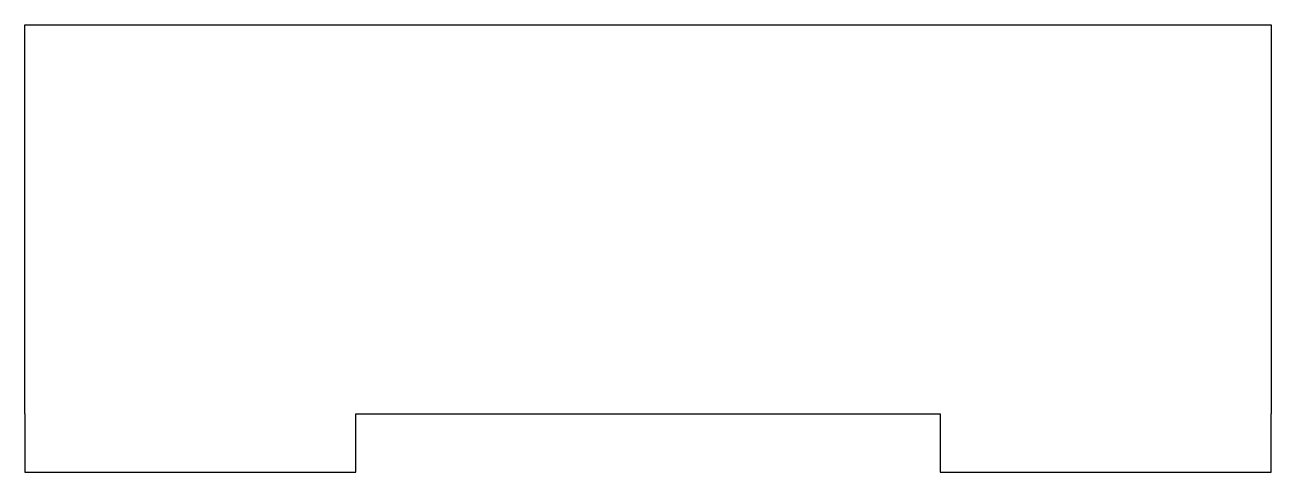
# Model space of a CAD drawing. Extents: x 0 to 64, y -3 to 20.
import ezdxf

# ---------------------------------------------------------------- set-up
doc = ezdxf.new("R2010")
doc.units = 0
doc.layers.add('Shape2DView', color=7, linetype='CONTINUOUS')

msp = doc.modelspace()

# ---------------------------------------------------------------- linework, layer by layer
at = {"layer": 'Shape2DView'}
for p, q in [((0, 0), (0, 20)), ((0, 20), (64, 20)), ((64, 20), (64, 0)), ((0, 0), (0, -3)), ((17, 0), (47, 0)), ((17, -3), (17, 0)), ((47, 0), (47, -3)), ((64, -3), (64, 0)), ((0, -3), (17, -3)), ((47, -3), (64, -3))]:
    msp.add_line(p, q, dxfattribs=at)

doc.saveas('drawing.dxf')
